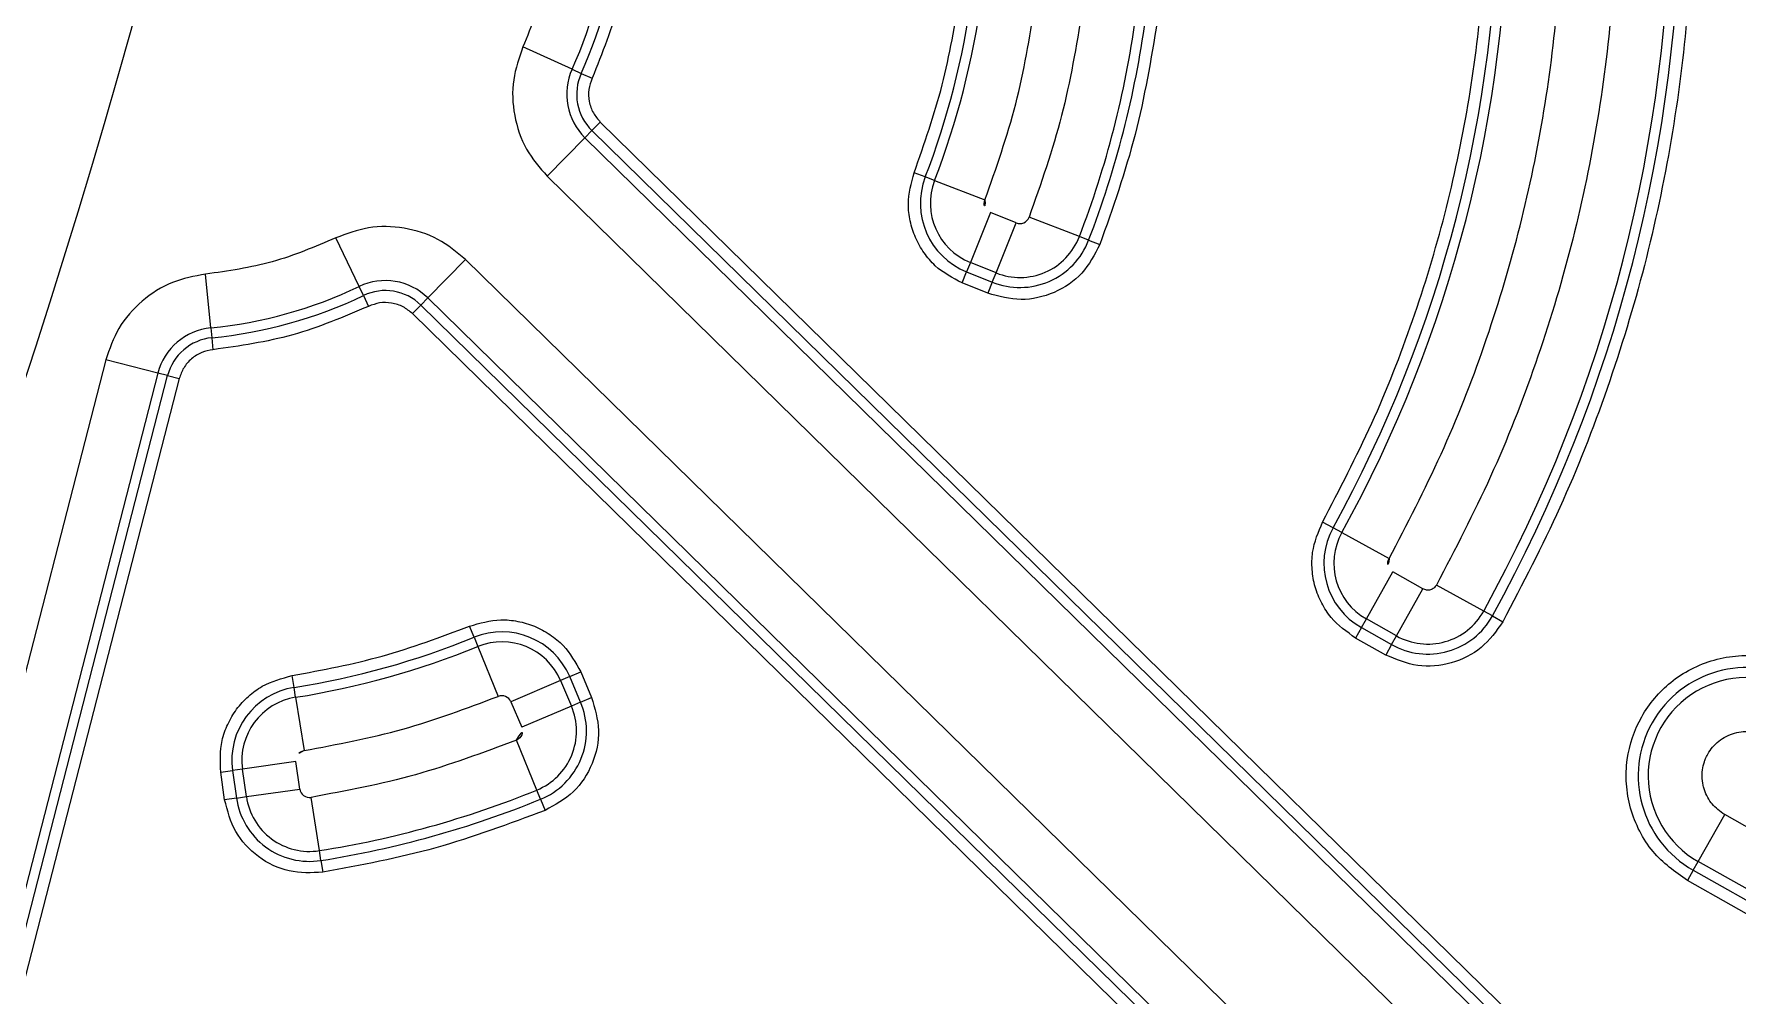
# Model space of a CAD drawing. Header units: metres. Extents: x 859577 to 860336, y 1645916 to 1646650.
# Drawn here: x 859954.9303 to 859955.0787, y 1646453.5548 to 1646453.6387 of the extents above; entities that cross this region are included whole.
import ezdxf

# ---------------------------------------------------------------- set-up
doc = ezdxf.new("R2010")
doc.units = ezdxf.units.M
doc.layers.add('A-ACCESORIOS', color=30, linetype='Continuous', lineweight=20)
doc.layers.add('PISO', color=31, linetype='Continuous', lineweight=15)

# ---------------------------------------------------------------- blocks, each defined once
blk = doc.blocks.new('mu10-3')
at = {"layer": 'A-ACCESORIOS', "linetype": 'Continuous', "ltscale": 20}
for p, q in [((0.7491465529369634, 0.3759709773117947), (0.7328470874844584, 0.3716035487067302)), ((0.7340628280948067, 0.3670663429799106), (0.7328470874844584, 0.3716035487067302)), ((0.7503622935473686, 0.3714337715849751), (0.7340628280949204, 0.3670663429799106)), ((0.705444337563506, 0.3695713439402084), (0.7009190314001899, 0.3683120325540585)), ((0.7062823572235288, 0.3698045497524731), (0.7054443375636197, 0.3695713439402084)), ((0.7062823572235288, 0.36980454975253), (0.7072879808152948, 0.3700843967272363)), ((0.7342879652449028, 0.3662261196972167), (0.7505874306974079, 0.3705935483022813)), ((0.7508575952778074, 0.369585280363026), (0.7345581297912531, 0.3652178517488665)), ((0.6574536964151889, 0.3682317616720638), (0.6531417270807651, 0.3663686509676154)), ((0.658252209254897, 0.3685767821728518), (0.6574536964151889, 0.3682317616720638)), ((0.658252209254897, 0.3685767821728518), (0.6592104246625468, 0.3689908067738088)), ((0.6918313489026104, 0.3658118046278673), (0.6963563566794164, 0.3670721877674623)), ((0.7003149494874492, 0.3672540172073582), (0.6974041927811641, 0.3664740822985664)), ((0.7015306900977407, 0.3627168114805954), (0.7003149494874492, 0.3672540172073582)), ((0.7342879652450165, 0.3662261196971031), (0.7340628280949204, 0.3670663429799106)), ((0.6526827826121462, 0.3652364758542035), (0.6504553821593504, 0.3643138563777484)), ((0.6544803465799873, 0.3608967725439243), (0.6526827826121462, 0.3652364758542035)), ((0.6909933844995635, 0.3655784003427698), (0.6899878272157594, 0.3652983152006186)), ((0.6918313489026104, 0.3658118046278673), (0.6909933844995635, 0.3655784003427698)), ((0.6986199333915692, 0.3619368765718036), (0.6974041927811641, 0.3664740822985664)), ((0.7342879652450165, 0.3662261196971031), (0.7345581298249613, 0.3652178517579046)), ((0.6450293077369906, 0.3629003739824839), (0.649340394328874, 0.3647655263718548)), ((0.6504553821593504, 0.3643138563777484), (0.652252946127021, 0.359974153067526)), ((0.6442309583679844, 0.3625549753918449), (0.6432729391253815, 0.3621404970830895)), ((0.6450293077369906, 0.3629003739824839), (0.6442309583679844, 0.3625549753918449)), ((0.7015306900977407, 0.3627168114805954), (0.6986199333915692, 0.3619368765718036)), ((0.7017558272478936, 0.3618765881978447), (0.7015306900977407, 0.3627168114805954)), ((0.6544803465799873, 0.3608967725439243), (0.652252946127021, 0.359974153067526)), ((0.6548132287962858, 0.3600931237828036), (0.6544803465799873, 0.3608967725439243)), ((0.6988450705416085, 0.3610966532891098), (0.6986199333915692, 0.3619368765718036)), ((0.6988450705414948, 0.3610966532890529), (0.7017558272478936, 0.3618765881978447)), ((0.6988450705414948, 0.3610966532890529), (0.6991152351215533, 0.3600883853497407)), ((0.7020259918286342, 0.3608683202587599), (0.6991152351215533, 0.3600883853497407)), ((0.7017558272478936, 0.3618765881978447), (0.7020259918279521, 0.3608683202585894)), ((0.652252946127021, 0.359974153067526), (0.6525858283431489, 0.3591705043063484)), ((0.6525858283431489, 0.3591705043062916), (0.6548132287962858, 0.3600931237828036)), ((0.6529852870026502, 0.3582061257929468), (0.6525858283431489, 0.3591705043062916)), ((0.655212687456185, 0.3591287452696292), (0.6529852870026502, 0.3582061257929468)), ((0.6548132287962858, 0.3600931237828036), (0.6552126874557302, 0.3591287452694587)), ((0.6156895001150815, 0.3477293954131255), (0.6112762810467984, 0.3461207443951935)), ((0.6156895001150247, 0.3477293954130687), (0.616506762952497, 0.3480272937668474)), ((0.616506762952838, 0.3480272937669611), (0.6174874783097835, 0.3483847717740787)), ((0.6206626465760792, 0.3451187811083969), (0.6206626465760792, 0.3461626168894441)), ((0.6206626465746581, 0.3461626168894441), (0.754646652123597, 0.3461626168894441)), ((0.6206626465760792, 0.3451187811083969), (0.6206626465760792, 0.3442489179153654)), ((0.7546466521228581, 0.3451187811083969), (0.6206626465760792, 0.3451187811083969)), ((0.6206626465760792, 0.3442489179153654), (0.7546466521228581, 0.3442489179153654)), ((0.6206626465715317, 0.3442489179153654), (0.6206626465715317, 0.3395516569545407)), ((0.6206626465715317, 0.3395516569545407), (0.7546466521231991, 0.3395516569487995)), ((0.7546466521231991, 0.3293996878189205), (0.6206626465746581, 0.3293996878189205)), ((0.6206626465746581, 0.3247024268043788), (0.6206626465746581, 0.3293996878189205)), ((0.7546466521228581, 0.3247024268043788), (0.6206626465746581, 0.3247024268043788)), ((0.6206626465746581, 0.3247024268044925), (0.6206626465746581, 0.3238325636534114)), ((0.620662646582332, 0.3238325636532977), (0.7546466521228581, 0.3238325636532977)), ((0.620662646582332, 0.3238325636535251), (0.6206626465805698, 0.3227887278725348)), ((0.6156895001547582, 0.3212219493343582), (0.6112762810467984, 0.3228306003667853)), ((0.7546466521243929, 0.3227887278725348), (0.6206626465746581, 0.3227887278725348)), ((0.616506762952497, 0.3209240509950178), (0.6156895001547582, 0.3212219493343582)), ((0.616506762952497, 0.3209240509950178), (0.6174874783097835, 0.3205665729878433)), ((0.6089872401307161, 0.3096132945232171), (0.605387497946424, 0.312630928842168)), ((0.6525858283432626, 0.3097808404555735), (0.6529852870027071, 0.3107452189689184)), ((0.6529852870019681, 0.3107452189692594), (0.655212687456185, 0.3098225994923496)), ((0.6089872401307161, 0.3096132945232171), (0.6096538590887803, 0.3090544733236129)), ((0.6096538590890077, 0.3090544733234424), (0.6104538018029189, 0.3083838879139194)), ((0.652252946127021, 0.308977191694396), (0.6504553821593504, 0.3046374883842304)), ((0.6525858283432626, 0.3097808404555735), (0.652252946127021, 0.308977191694396)), ((0.652252946127021, 0.308977191694396), (0.6544803465799873, 0.3080545722179977)), ((0.6548132287963995, 0.3088582209790616), (0.6525858283432626, 0.3097808404555735)), ((0.6548132287962858, 0.3088582209790616), (0.6544803465799873, 0.3080545722179977)), ((0.6548132287963995, 0.3088582209790047), (0.6552126874558439, 0.3098225994924064)), ((0.6544803465799873, 0.3080545722179977), (0.6526827826121462, 0.3037148689077753)), ((0.6442309583680981, 0.3063963693700771), (0.6432729391253815, 0.3068108476788893)), ((0.6442309583680981, 0.3063963693700771), (0.6450293077371043, 0.3060509707794949)), ((0.6450293077369906, 0.3060509707794949), (0.649340394328874, 0.304185818390124)), ((0.6092129550510208, 0.3040011162012206), (0.6101169433547966, 0.3045230340916874)), ((0.6101169433540008, 0.3045230340929947), (0.6771089461285555, 0.188489481586771)), ((0.6504553821593504, 0.3046374883842304), (0.6526827826121462, 0.3037148689077753)), ((0.6084596314289001, 0.3035661846105313), (0.6043916841045984, 0.3012175541277884)), ((0.6092129550513619, 0.3040011162013911), (0.6084596314289001, 0.3035661846105313)), ((0.6084596314289001, 0.3035661846105313), (0.675451634237902, 0.187532632121588)), ((0.6762049578244387, 0.1879675636969296), (0.6092129550510208, 0.3040011162012206)), ((0.6574536964151889, 0.300719583089915), (0.6531417270807651, 0.3025826937943066)), ((0.6043916841045984, 0.3012175541277884), (0.67138368688029, 0.1851840016195183)), ((0.658252209254897, 0.3003745625890701), (0.6574536964151889, 0.300719583089915)), ((0.658252209254897, 0.3003745625890701), (0.6592104246626604, 0.2999605379881132)), ((0.6360972981419195, 0.2923084566067473), (0.6352593397758142, 0.2929308864538029)), ((0.636795596780189, 0.2917897650675059), (0.6360972981419195, 0.2923084566067473)), ((0.636795596780189, 0.2917897650675059), (0.6405664094272652, 0.2889888307556703)), ((0.6407327456534517, 0.2877973879726028), (0.6378732343258093, 0.2840708002564725)), ((0.642645457784397, 0.2863297123342932), (0.6407327456534517, 0.2877973879726028)), ((0.6476249082959384, 0.2836956226904022), (0.643855422428544, 0.2864983423222043)), ((0.6397859464568114, 0.282603124618106), (0.642645457784397, 0.2863297123342932)), ((0.6378732343258093, 0.2840708002564725), (0.6373436951910207, 0.2833806914201773)), ((0.6397859464569251, 0.2826031246180492), (0.6378732343258093, 0.2840708002564725)), ((0.648322961234328, 0.2831766005363647), (0.6476249082958248, 0.2836956226904022)), ((0.6367082482291266, 0.2825525608167254), (0.6373436951909071, 0.283380691420291)), ((0.638620960360754, 0.2810848851779042), (0.6367082482291266, 0.2825525608167254)), ((0.6373436951909071, 0.283380691420291), (0.6392564073221934, 0.281913015781754)), ((0.6392564073221934, 0.281913015781754), (0.6397859464569251, 0.2826031246180492)), ((0.648322961234328, 0.2831766005363647), (0.6491606247604409, 0.2825537739515198)), ((0.6392564073221934, 0.281913015781754), (0.6386209603604129, 0.2810848851781316))]:
    blk.add_line(p, q, dxfattribs=at)
for centre, radius in [((0, 0), 0.6689513447619461), ((0.5793288584596894, 0.334475672380961), 0.1928508381295695)]:
    blk.add_circle(centre, radius, dxfattribs=at)
for centre, radius, start, end in [((0.5793288584596894, 0.334475672380961), 0.1309076782767511, 15.55092944652704, 44.44907055343101), ((0.5793288584596894, 0.334475672380961), 0.131777541427554, 15.55092944652704, 44.44907055343101), ((0.5793288584596894, 0.334475672380961), 0.1159152537950914, 15.56449957111559, 44.43550042892826), ((0.5793288584596894, 0.334475672380961), 0.1167851169459325, 15.56449957111559, 44.43550042892826), ((0.5793288584596894, 0.334475672380961), 0.08510560422095978, 23.36815109025704, 36.63184890986016), ((0.5793288584596894, 0.334475672380961), 0.08597546737180102, 23.36815109025704, 36.63184890986016), ((0.7318452851932875, 0.3753423257567192), 0.009437790989216625, 105.0000000273703, 284.9999999995867), ((0.7318452851932875, 0.3753423257567192), 0.008567927838280929, 104.9999997220651, 284.9999999995867), ((0.5793288584596894, 0.334475672380961), 0.07158570175931477, 23.39528298658463, 36.60471701348315), ((0.5793288584596894, 0.334475672380961), 0.07071583860847327, 23.39528298658463, 36.60471701348315), ((0.7000930451613385, 0.3680821754265935), 0.005554633492531129, 284.9999999997716, 15.55092944646619), ((0.7000930451613385, 0.3680821754265935), 0.006424496643351194, 284.9999999997716, 15.55092944666935), ((0.6523546803695126, 0.3660285847382738), 0.005554633492520508, 292.5000000000438, 23.36815109045972), ((0.6523546803695126, 0.3660285847382738), 0.006424496643351422, 292.5000000005343, 23.36815109025704), ((0.6971822884551102, 0.3673022405178017), 0.0008573724779919505, 195.5644995691099, 284.9999999993805), ((0.6523546803696263, 0.3660285847383307), 0.0008573724779844086, 292.499999998712, 23.3681510884934), ((0.6971822884551102, 0.3673022405178017), 0.00642449664335161, 195.5644995711763, 284.9999999989121), ((0.6971822884551102, 0.3673022405178017), 0.005554633492495382, 195.5644995711763, 285.0000000001801), ((0.6501272799168305, 0.3651059652617619), 0.0008573724780965626, 203.3952829777138, 292.4999999959903), ((0.6501272799166031, 0.3651059652618756), 0.006424496643353993, 203.3952829966412, 292.499999998712), ((0.6501272799166031, 0.3651059652618756), 0.00555463349255058, 203.3952829861513, 292.5000000000438), ((0.5793288584596894, 0.334475672380961), 0.03870087129603244, 20.0271724839491, 39.97282751602839), ((0.5793288584596894, 0.334475672380961), 0.03957073444687435, 20.0271724839491, 39.97282751602839), ((0.6206626465746581, 0.3495421441098756), 0.005293226194439097, 200.0271724842159, 269.999999965604), ((0.6206626465746581, 0.3495421441098756), 0.004423363001115998, 200.0271724840119, 270.0000000185219), ((0.6206626465746581, 0.3194092006521032), 0.005293226152293194, 90, 159.9728275157841), ((0.6206626465746581, 0.3194092006521032), 0.00442336300143552, 89.99999989971717, 159.972827515988), ((0.5793288584596894, 0.334475672380961), 0.03870087129603157, 320.0271724841033, 339.9728275160509), ((0.5793288584596894, 0.334475672380961), 0.03957073444687523, 320.0271724839716, 339.9728275160509), ((0.6501272799166031, 0.3038453795001033), 0.006424496643351822, 67.49999999995619, 156.6047170134154), ((0.6130436997797233, 0.3062127977031537), 0.005293226190873589, 140.027172483789, 209.9999999656564), ((0.6130436997797233, 0.3062127977031537), 0.004423363001115116, 140.0271724838307, 210.000000018533), ((0.6501272799166031, 0.3038453795001033), 0.0055546334925059, 67.49999999969485, 156.6047170134154), ((0.6523546803695126, 0.3029227600236482), 0.006424496643352321, 336.6318489097429, 67.49999999833696), ((0.6523546803695126, 0.3029227600236482), 0.005554633492494959, 336.6318489100304, 67.49999999969485), ((0.5793288584596894, 0.334475672380961), 0.0707158386084725, 323.3952829865169, 336.6047170134154), ((0.5793288584596894, 0.334475672380961), 0.07158570175931459, 323.3952829865169, 336.6047170134154), ((0.6501272799166031, 0.3038453795001033), 0.0008573724780232883, 67.5000000017186, 156.6047170169996), ((0.6523546803696263, 0.3029227600235913), 0.0008573724780080186, 336.6318489118539, 67.50000000128799), ((0.5793288584596894, 0.334475672380961), 0.08510560422096065, 323.3681510901398, 336.6318489097429), ((0.5793288584596894, 0.334475672380961), 0.08597546737180232, 323.3681510901398, 336.6318489097429), ((0.6412546809482933, 0.2884775872918226), 0.006424496643351964, 143.3952829966595, 232.4999999987564), ((0.6412546809482933, 0.2884775872918226), 0.005554633492513629, 143.3952829863748, 232.5000000000456), ((0.6412546809482933, 0.2884775872918226), 0.0008573724779793752, 143.3952829863748, 232.5000000002782), ((0.6431673930789543, 0.2870099116533993), 0.0008573724783140851, 232.5000000110421, 323.3681511118114), ((0.6431673930793522, 0.2870099116534561), 0.005554633492507974, 232.5000000004592, 323.3681510900864), ((0.6431673930793522, 0.2870099116534561), 0.006424496643352273, 232.5000000003172, 323.3681510902701)]:
    blk.add_arc(centre, radius, start, end, dxfattribs=at)
for points, knots in [([(0.7661531078977077, 0.334475672380961), (0.7660597649335728, 0.3389579098115973), (0.7658707142508661, 0.3480359378571052), (0.764315601502858, 0.3617446609281387), (0.7617560783821773, 0.3756184121243109), (0.758049925344153, 0.3895422650421665), (0.7534568840139286, 0.402625824321774), (0.7481685360512529, 0.4147807507006291), (0.7423827576672579, 0.4259636208370239), (0.7357967403454495, 0.4368245220445601), (0.7284343372838293, 0.4472846866630107), (0.7203282375558047, 0.457267358311924), (0.711538392174873, 0.4666849346362483), (0.7021208168537783, 0.4754747793745651), (0.6921381952682282, 0.4835809393905492), (0.6816780259272832, 0.4909433503642617), (0.670817122728522, 0.4975293507129663), (0.6596342876056838, 0.5033152654511355), (0.6474793053045005, 0.5086033677875434), (0.6343957613722182, 0.5131975671167197), (0.6204721153860646, 0.5168993518278171), (0.6065982770719529, 0.5194746944231383), (0.5928893582103001, 0.5209731212027009), (0.5793289925059071, 0.5214612744156852), (0.565768695027657, 0.5209731242283056), (0.5520599709177532, 0.5194747627919583), (0.5381861186744459, 0.5168994793903039), (0.5242622658120695, 0.5131976860672012), (0.511178706516489, 0.5086034844312621), (0.4990237801414992, 0.503315403704164), (0.4878409100035128, 0.4975295570253593), (0.476980008798364, 0.4909435582277979), (0.4665198441733764, 0.4835811501362741), (0.4565371725501564, 0.4754750517659545), (0.4471195961281182, 0.4666852060199176), (0.4383297517542815, 0.4572676307963093), (0.4302235903809333, 0.4472850091846112), (0.422861184437636, 0.4368248398499759), (0.4162751655620696, 0.4259639366487136), (0.4104893191297379, 0.4147811015266143), (0.4052009495104585, 0.4026261192242373), (0.4006079106233642, 0.3895425752995152), (0.3969017656707479, 0.3756189292869863), (0.3943421731929106, 0.3617451246826704), (0.3927869927163101, 0.3480362060761308), (0.3925979482301614, 0.3389579760933543), (0.3925046090216142, 0.334475672380961)], [0, 0, 0, 0, 0.02291043124393886, 0.04640127627856694, 0.07043889536440057, 0.0949825248686007, 0.1199870078134521, 0.1412571413465029, 0.1627018157893434, 0.1843088610492794, 0.2061448528974916, 0.2280462251742266, 0.2499999996147194, 0.2719527910396049, 0.2938541685496897, 0.3156911381893611, 0.3372972159685446, 0.3587419054823087, 0.380012991450622, 0.4050168025324467, 0.4295600826501582, 0.4535976939681216, 0.4770894055705903, 0.4999999997767687, 0.5229099078263221, 0.5464012767191547, 0.5704388958051742, 0.5949825253142078, 0.6199870082600593, 0.6412571417913684, 0.6627018162343635, 0.6843088614958871, 0.7061448533414496, 0.7280462256163861, 0.7500000000613232, 0.771952791484074, 0.7938541689949458, 0.8156911386359668, 0.8372972164167378, 0.8587419059311828, 0.8800129918972293, 0.905016802977831, 0.9295600830954693, 0.9535976944176973, 0.9770892313843614, 1, 1, 1, 1]), ([(0.674146479517276, 0.4274871608141666), (0.6766780640444949, 0.4247785684779615), (0.6817523637730574, 0.4193494748774356), (0.6884768400936991, 0.4104160406578217), (0.6944969807450434, 0.4009682409201218), (0.6996689838056795, 0.391030662631124), (0.7040434300432139, 0.3807404190405919), (0.7062080466200769, 0.3736312060362366), (0.7072879808154084, 0.3700843967268383)], [0, 0, 0, 0, 0.1659797180129123, 0.3326892027453009, 0.4999999924162094, 0.6673021266101581, 0.8340159573464087, 1, 1, 1, 1]), ([(0.6694270924114676, 0.4228576709115828), (0.6718327479808295, 0.4202838292396791), (0.6766546296562979, 0.4151248363433524), (0.6830443220779898, 0.4066359817662715), (0.6887648692490416, 0.3976583605331712), (0.6936794049132118, 0.3882154944249123), (0.697836018994451, 0.3784373903366713), (0.6998928635991888, 0.3716822155967634), (0.7009190314001899, 0.3683120325540585)], [0, 0, 0, 0, 0.1659843794550956, 0.332698100219536, 0.500000007980933, 0.6673110246186039, 0.8340201717209786, 1, 1, 1, 1]), ([(0.6963563566794164, 0.3670721877674623), (0.6953688387508237, 0.3703129820107733), (0.6933894741513882, 0.3768087763792209), (0.6893911596114322, 0.3862112127512773), (0.684664792034539, 0.395291624130266), (0.6791641619605002, 0.4039249087495591), (0.6730204834649953, 0.4120886998293827), (0.6683847938286931, 0.4170506511440522), (0.6660720179690998, 0.4195262010874217)], [0, 0, 0, 0, 0.1659859473034889, 0.3326994868444563, 0.5000000082839613, 0.6673100022845847, 0.8340187855984484, 1, 1, 1, 1]), ([(0.6899878272162141, 0.3652983151989702), (0.689054063427534, 0.3683626592056726), (0.6871824457846287, 0.374504769637042), (0.6834018170629292, 0.3833955739287944), (0.6789326938524596, 0.3919817514120609), (0.6737313545673373, 0.4001452898462503), (0.6679220935609465, 0.4078648815773818), (0.6635385277115233, 0.4125569311142954), (0.6613515345309224, 0.4148978290709806)], [0, 0, 0, 0, 0.1659813470085883, 0.3326897243412212, 0.4999999912393853, 0.6673002404177869, 0.834013647711306, 0.9999999999999999, 0.9999999999999999, 0.9999999999999999, 0.9999999999999999]), ([(0.7345581297912531, 0.3652178517488665), (0.733248361224355, 0.3650118529295696), (0.7312335212842527, 0.3646949613356583), (0.7285374075915456, 0.3653256806871923), (0.7265675199030852, 0.3661983489718068), (0.7248178077677494, 0.3674679788438766), (0.7229632326925071, 0.3694974223907366), (0.7214762710665354, 0.3725639568089605), (0.721230750408381, 0.375963134330334), (0.7218221377700615, 0.3786479715336668), (0.72270261799747, 0.3806223593217055), (0.723972256640252, 0.3823630560663105), (0.7259917999186314, 0.3842573318887048), (0.7278951482900311, 0.3849903156835239), (0.7291324405529167, 0.3854667997532033)], [0, 0, 0, 0, 0.1197284222117937, 0.1841803301283824, 0.2499999999999598, 0.3158196698715405, 0.3802715777881264, 0.4999999999999228, 0.619728422211741, 0.6841803301283517, 0.7499999999999628, 0.8158196698715714, 0.8802715777881831, 1, 1, 1, 1]), ([(0.7328470874844584, 0.3716035487067302), (0.7323638816496327, 0.3715223923277904), (0.7318758333137225, 0.3714404226311672), (0.731356514779975, 0.3715025475189577), (0.730837105565854, 0.371570578138801), (0.7303153711470713, 0.3717528066128466), (0.729445505059914, 0.3722620083801758), (0.7288565286505673, 0.3727928858220366), (0.7284591866022083, 0.3734499458422533), (0.7283019907392259, 0.373778188160486), (0.7282250423237429, 0.3739620454240935), (0.7281513976983547, 0.3741806226794893), (0.7279842603045381, 0.3747655626225423), (0.7279249898136868, 0.3755798893295719), (0.7281466990547756, 0.3765726813043102), (0.7285720600632999, 0.3775145601858867), (0.7294248120433053, 0.3785239797977624), (0.7303725730932342, 0.3788961728857885), (0.730843482902003, 0.3790811028065946)], [0, 0, 0, 0, 0.1198617571610893, 0.1210629651198649, 0.1296476532462564, 0.2497882358044417, 0.2534197001827458, 0.3795987966330592, 0.4398280364012004, 0.4429397504224812, 0.469824241006844, 0.4891670519006299, 0.5000827366217124, 0.6206730178187536, 0.6856702302722154, 0.7506704317980875, 0.8761167286404382, 0.9999999999999999, 0.9999999999999999, 0.9999999999999999, 0.9999999999999999]), ([(0.6991152351215533, 0.3600883853497407), (0.6981874501836955, 0.3599418574876267), (0.6967606931615364, 0.3597165254653873), (0.6948511349026489, 0.3601576404328739), (0.6934530356367077, 0.3607688681614718), (0.6922157888956804, 0.3616618974976973), (0.6908649379919325, 0.3630818260152182), (0.6903334444021993, 0.3644249286489298), (0.6899878272162141, 0.3652983151989702)], [0, 0, 0, 0, 0.2395925132969741, 0.3684477802056679, 0.5000000000023925, 0.6315522197987138, 0.7604074867063167, 1, 1, 1, 1]), ([(0.6529852870026502, 0.3582061257929468), (0.6520877502313169, 0.3579403320343317), (0.6507077743874561, 0.3575316702635405), (0.6487640049567176, 0.357715745241876), (0.6473029876310079, 0.35813394682026), (0.64596281982341, 0.3588504762568618), (0.644438948231425, 0.3600711066549138), (0.6437324474688921, 0.3613249784366985), (0.6432729391258931, 0.3621404970818389)], [0, 0, 0, 0, 0.2396715696321561, 0.3684985252559996, 0.5000000000019574, 0.631501474747594, 0.7603284303705384, 1, 1, 1, 1]), ([(0.6174874783097835, 0.3483847717741355), (0.6176298576311297, 0.3480790708820223), (0.6179215202382693, 0.3474528456808343), (0.6186966894572947, 0.3467330488967946), (0.6196384292650805, 0.3462512596664169), (0.6203266712784625, 0.346191694491381), (0.6206626465746581, 0.3461626168894441)], [0, 0, 0, 0, 0.2440822338945411, 0.5000000000002238, 0.7559177661057751, 1, 1, 1, 1]), ([(0.6112762810467984, 0.3461207443951935), (0.6116971797968631, 0.3452170378590154), (0.6125593866510144, 0.3433658041136596), (0.614850925564383, 0.3412379560278964), (0.6176348769436686, 0.3398137008594517), (0.619669443482735, 0.3396376155473035), (0.6206626465746581, 0.3395516569545407)], [0, 0, 0, 0, 0.2440822339327359, 0.5000000000002511, 0.7559177660676282, 1, 1, 1, 1]), ([(0.3925046090216142, 0.334475672380961), (0.3925979519857492, 0.3299934349502678), (0.3927870026683991, 0.3209154069048168), (0.3943421154163502, 0.3072066838337832), (0.3969016385371447, 0.2933329326376111), (0.4006077915751121, 0.2794090797198123), (0.4052008329052796, 0.266325520440148), (0.4104891808681828, 0.2541705940612928), (0.416274959252064, 0.2429877239248981), (0.4228609765737588, 0.2321268227173618), (0.4302233796354926, 0.2216666580989681), (0.4383294793634036, 0.211683986449998), (0.4471193247444489, 0.2022664101256737), (0.45653690006543, 0.1934765653873569), (0.4665195216509801, 0.1853704053713727), (0.4769796909920387, 0.1780079943976602), (0.4878405941907999, 0.1714219940489556), (0.4990234293136382, 0.1656360793107297), (0.5111784116149352, 0.1603479769743785), (0.5242619555471038, 0.1557537776452591), (0.5381856015332573, 0.1520519929341049), (0.5520594398473122, 0.1494766503387837), (0.5657683587089082, 0.1479782235592211), (0.5793287244134149, 0.1474900703461799), (0.5928890218915512, 0.1479782205336164), (0.6065977460015688, 0.1494765819699637), (0.6204715982448761, 0.1520518653716181), (0.6343954511072525, 0.1557536586947208), (0.6474790104027761, 0.1603478603306598), (0.6596339367779365, 0.1656359410577579), (0.670816806915866, 0.1714217877365058), (0.6816777081210716, 0.1780077865341241), (0.6921378727459455, 0.1853701946256479), (0.7021205443691656, 0.1934762929959675), (0.7115381207912037, 0.2022661387420044), (0.7203279651651542, 0.2116837139656695), (0.7284341265384455, 0.2216663355773107), (0.735796532481686, 0.2321265049119461), (0.7423825513571956, 0.2429874081132084), (0.7481683977895841, 0.2541702432353077), (0.7534567674089772, 0.2663252255376847), (0.7580498062959009, 0.2794087694624068), (0.7617559512485741, 0.2933324154749357), (0.7643155437264113, 0.3072062200792516), (0.7658707242030118, 0.3209151386857911), (0.7660597686891606, 0.3299933686685677), (0.7661531078977077, 0.334475672380961)], [0, 0, 0, 0, 0.02291043124393886, 0.04640127627856694, 0.07043889536440062, 0.09498252486860066, 0.119987007813452, 0.1412571413465029, 0.1627018157893435, 0.1843088610492794, 0.2061448528974916, 0.2280462251742267, 0.2499999996147193, 0.271952791039605, 0.2938541685496897, 0.3156911381893611, 0.3372972159685446, 0.3587419054823087, 0.3800129914506221, 0.4050168025324468, 0.4295600826501583, 0.4535976939681218, 0.4770894055705904, 0.4999999997767688, 0.5229099078263222, 0.5464012767191548, 0.5704388958051742, 0.5949825253142079, 0.6199870082600594, 0.6412571417913686, 0.6627018162343636, 0.6843088614958872, 0.7061448533414497, 0.7280462256163861, 0.7500000000613232, 0.771952791484074, 0.7938541689949457, 0.8156911386359667, 0.8372972164167377, 0.8587419059311827, 0.8800129918972291, 0.905016802977831, 0.9295600830954693, 0.9535976944176973, 0.9770892313843614, 1, 1, 1, 1]), ([(0.6206626465746581, 0.3293996878189205), (0.6196694434826213, 0.329313729224566), (0.617634876943157, 0.3291376439090072), (0.614850925564383, 0.3277133887369246), (0.6125593866512418, 0.3255855406491719), (0.6116971797968631, 0.323734306903134), (0.6112762810467984, 0.3228306003667853)], [0, 0, 0, 0, 0.2440822338944027, 0.5000000000000067, 0.7559177661056055, 1, 1, 1, 1]), ([(0.6206626465746581, 0.3227887278725348), (0.6203266712784625, 0.322759650270541), (0.6196384292650805, 0.3227000850955051), (0.6186966894572947, 0.3222182958651274), (0.6179215202382693, 0.3214984990810876), (0.6176298576311297, 0.3208722738798429), (0.6174874783097835, 0.3205665729877865)], [0, 0, 0, 0, 0.2440822338942109, 0.4999999999999705, 0.7559177661057208, 1, 1, 1, 1]), ([(0.605387497946424, 0.312630928842168), (0.6048153145035826, 0.3118145665640668), (0.6036432024787928, 0.3101422566523979), (0.6029462014375895, 0.3070938016967375), (0.6031047359697368, 0.3039707014949613), (0.6039695248853718, 0.3021206725301795), (0.60439168410619, 0.3012175541250599)], [0, 0, 0, 0, 0.2440822339297409, 0.5000000000006416, 0.7559177660711704, 1, 1, 1, 1]), ([(0.6432729391255521, 0.3068108476792304), (0.6437324474684374, 0.3076263663244845), (0.6444389482309134, 0.3088802381063829), (0.6459628198226142, 0.3101008685046054), (0.6473029876302689, 0.3108173979413777), (0.6487640049559786, 0.3112355995199323), (0.6507077743866603, 0.3114196744984383), (0.6520877502306917, 0.3110110127277608), (0.6529852870019681, 0.3107452189692594)], [0, 0, 0, 0, 0.2396715696303406, 0.3684985252538857, 0.499999999999956, 0.6315014747460289, 0.7603284303695869, 1, 1, 1, 1]), ([(0.6104538018029189, 0.3083838879139762), (0.6102602467251472, 0.3081077333586109), (0.609863751096043, 0.307542033530865), (0.6096279734049403, 0.3065108189031207), (0.609681601596094, 0.305454353690493), (0.6099741376480665, 0.3048285360354726), (0.6101169433540008, 0.3045230340929947)], [0, 0, 0, 0, 0.2440822338944713, 0.5000000000002812, 0.7559177661059354, 1, 1, 1, 1]), ([(0.6367082482291266, 0.2825525608167254), (0.6360292956965168, 0.2831969535821486), (0.6349853962994985, 0.2841877168341966), (0.634172925191649, 0.2859631080294207), (0.6338045897195457, 0.2874374869380745), (0.6337550385102872, 0.2889563710231755), (0.6340501996476746, 0.2908863977328906), (0.6347828340825572, 0.2921251812319952), (0.6352593397749615, 0.2929308864527229)], [0, 0, 0, 0, 0.2396715696323357, 0.3684985252562359, 0.5000000000022137, 0.6315014747478239, 0.7603284303707096, 1, 1, 1, 1])]:
    blk.add_open_spline(points, degree=3, knots=knots, dxfattribs=at)
for points in [[(0.6491606247601567, 0.3863975708108001), (0.6510877218596534, 0.3836420110538938), (0.6549419160586467, 0.3781308915400245), (0.657787588461531, 0.3720375016955586), (0.6592104246628878, 0.3689908067733541)], [(0.643855422428544, 0.3824530024397177), (0.6456361156696744, 0.3799067858345779), (0.6491975021515941, 0.3748143526244121), (0.651826985437765, 0.3691838848532143), (0.6531417270807651, 0.3663686509676154)], [(0.649340394328874, 0.3647655263718548), (0.648097283621837, 0.367424924433692), (0.6456110622075357, 0.3727437205573096), (0.6422479603540978, 0.3775562495232521), (0.6405664094272652, 0.3799625140062517)], [(0.6432729391258931, 0.3621404970818389), (0.6421375609294273, 0.3645694220025462), (0.6398668045361546, 0.3694272718438469), (0.6367951613623859, 0.3738227294869034), (0.63525933977553, 0.3760204583084601)], [(0.7072879808154084, 0.3700843967268383), (0.7074424456716315, 0.3691053445592729), (0.7077513753842481, 0.367147240224142), (0.7067324518767464, 0.3642913556416261), (0.7047909507774079, 0.3619622237553131), (0.702947644811502, 0.361232954757611), (0.7020259918286342, 0.3608683202587599)], [(0.6592104246628878, 0.3689908067733541), (0.6594972393439775, 0.3680383705869303), (0.6600708687062138, 0.3661334982141398), (0.6594412838779817, 0.3631559218062534), (0.6578198398791528, 0.3605804106571213), (0.656081738263822, 0.3596126337321266), (0.655212687456185, 0.3591287452696292)], [(0.7009190314001899, 0.3683120325540585), (0.7009367641294943, 0.3681996363275175), (0.7009722295880465, 0.3679748438744355), (0.700855256089369, 0.3676469852973696), (0.7006323697053745, 0.3673795984881849), (0.7004207562267197, 0.3672958776342625), (0.7003149494873355, 0.3672540172073582)], [(0.6104538018029189, 0.3605674568479458), (0.6118918152129709, 0.3586904309275383), (0.6147678420329612, 0.354936379086837), (0.6165809328842329, 0.3505686408783504), (0.6174874783097835, 0.3483847717741355)], [(0.605387497946424, 0.3563204159197539), (0.6065914414400595, 0.3547489193477986), (0.6089993284274442, 0.3516059262038311), (0.6105172968402712, 0.3479491383313871), (0.6112762810467984, 0.3461207443951935)], [(0.6112762810467984, 0.3228306003667853), (0.6105172968402712, 0.3210022064305349), (0.6089993284274442, 0.3173454185580908), (0.6065914414400595, 0.3142024254141802), (0.605387497946424, 0.312630928842168)], [(0.6174874783097835, 0.3205665729877865), (0.6165809328842329, 0.3183827038835716), (0.6147678420329612, 0.314014965675085), (0.6118918152129709, 0.3102609138343269), (0.6104538018029189, 0.3083838879139762)], [(0.655212687456185, 0.3098225994923496), (0.656081738263822, 0.3093387110297954), (0.6578198398791528, 0.3083709341047438), (0.6594412838779817, 0.3057954229556117), (0.6600708687062138, 0.3028178465477822), (0.6594972393439775, 0.3009129741749916), (0.6592104246628878, 0.2999605379885679)], [(0.6352593397749615, 0.2929308864527229), (0.6367951613619312, 0.2951286152742227), (0.6398668045356999, 0.2995240729172792), (0.6421375609289726, 0.30438192275858), (0.6432729391255521, 0.3068108476792304)], [(0.6405664094272652, 0.2889888307556703), (0.6422479603540978, 0.2913950952386699), (0.6456110622075357, 0.2962076242046123), (0.648097283621837, 0.3015264203282868), (0.649340394328874, 0.304185818390124)], [(0.6531417270807651, 0.3025826937943066), (0.651826985437765, 0.2997674599087077), (0.6491975021515941, 0.2941369921375099), (0.6456361156696744, 0.2890445589272872), (0.643855422428544, 0.2864983423222043)], [(0.6592104246628878, 0.2999605379885679), (0.657787588461531, 0.2969138430663634), (0.6549419160586467, 0.2908204532218974), (0.6510877218596534, 0.2853093337080281), (0.6491606247601567, 0.2825537739511219)], [(0.6491606247601567, 0.2825537739511219), (0.64847919816782, 0.2818291670578787), (0.6471163449830897, 0.2803799532713924), (0.6442228957579914, 0.2794364015225597), (0.6411817156757706, 0.279552857641761), (0.6394745454658164, 0.2805742093325421), (0.638620960360754, 0.2810848851779042)]]:
    blk.add_open_spline(points, degree=3, dxfattribs=at)

msp = doc.modelspace()

# ---------------------------------------------------------------- linework, layer by layer
at = {"layer": 'PISO'}
msp.add_circle((859954.2940526693, 1646453.818140181), 0.9231527500999477, dxfattribs=at)

# ---------------------------------------------------------------- block references
at = {"layer": 'A-ACCESORIOS', "rotation": 315.5821386310157}
msp.add_blockref('mu10-3', (859954.2940526693, 1646453.818140181), dxfattribs=at)

doc.saveas('drawing.dxf')
